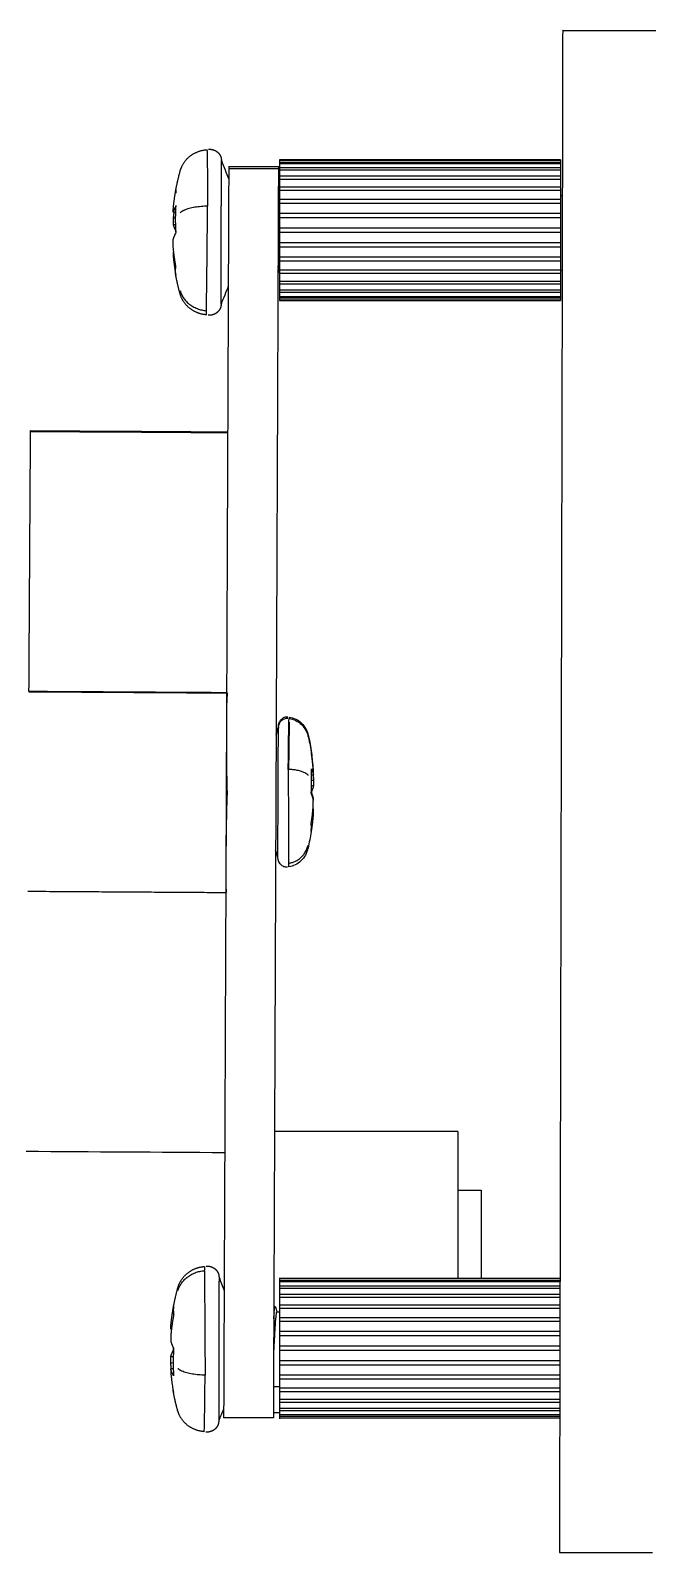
# Model space of a CAD drawing. Header units: millimetres. Extents: x 181 to 381, y 0 to 208.
# Drawn here: x 308.13 to 321.49, y 53.28 to 85.99 of the extents above; entities that cross this region are included whole.
import ezdxf

# ---------------------------------------------------------------- set-up
doc = ezdxf.new("R2010")
doc.units = ezdxf.units.MM
doc.layers.add('Make2D$可见线$曲线', color=7, linetype='Continuous', true_color=0x000000)

msp = doc.modelspace()

# ---------------------------------------------------------------- linework, layer by layer
at = {"layer": 'Make2D$可见线$曲线', "color": 18, "lineweight": -3, "true_color": 0x000000}
for points, degree in [([(319.561, 85.994), (319.526, 69.641), (319.491, 53.289)], 2), ([(312.232, 83.199), (312.284, 83.066), (312.336, 82.933), (312.388, 82.801)], 3), ([(319.515, 83.216), (316.497, 83.216), (313.479, 83.216)], 2), ([(313.479, 83.207), (313.479, 83.183), (313.479, 83.159)], 2), ([(313.479, 83.207), (316.497, 83.207), (319.515, 83.207)], 2), ([(319.515, 83.159), (316.497, 83.159), (313.479, 83.159)], 2), ([(313.479, 83.132), (316.497, 83.132), (319.515, 83.132)], 2), ([(313.479, 83.132), (313.479, 83.085), (313.479, 83.038)], 2), ([(319.515, 83.207), (319.515, 83.183), (319.515, 83.159)], 2), ([(319.515, 83.132), (319.515, 83.085), (319.515, 83.038)], 2), ([(311.35, 82.982), (311.35, 82.982), (311.35, 82.982), (311.35, 82.982)], 3), ([(312.389, 83.02), (312.334, 69.599), (312.279, 56.177)], 2), ([(312.39, 83.07), (312.389, 83.045), (312.389, 83.02)], 2), ([(313.456, 83.02), (312.923, 83.02), (312.389, 83.02)], 2), ([(312.39, 83.07), (312.923, 83.07), (313.457, 83.07)], 2), ([(313.456, 83.02), (313.401, 69.599), (313.347, 56.177)], 2), ([(313.457, 83.07), (313.456, 83.045), (313.456, 83.02)], 2), ([(319.515, 83.038), (316.497, 83.038), (313.479, 83.038)], 2), ([(313.479, 82.995), (316.497, 82.995), (319.514, 82.995)], 2), ([(313.479, 82.995), (313.479, 82.927), (313.479, 82.859)], 2), ([(319.515, 82.859), (316.497, 82.859), (313.479, 82.859)], 2), ([(313.479, 82.801), (316.497, 82.801), (319.515, 82.801)], 2), ([(313.479, 82.801), (313.479, 82.715), (313.479, 82.629)], 2), ([(319.515, 82.995), (319.515, 82.927), (319.515, 82.859)], 2), ([(319.515, 82.801), (319.515, 82.715), (319.515, 82.629)], 2), ([(313.454, 82.459), (313.466, 82.459), (313.479, 82.459)], 2), ([(319.515, 82.629), (316.497, 82.629), (313.479, 82.629)], 2), ([(313.479, 82.559), (316.497, 82.559), (319.515, 82.559)], 2), ([(313.479, 82.559), (313.479, 82.479), (313.479, 82.398)], 2), ([(319.515, 82.559), (319.515, 82.479), (319.515, 82.398)], 2), ([(319.515, 82.447), (319.534, 82.447), (319.554, 82.447)], 2), ([(319.515, 82.358), (316.497, 82.358), (313.479, 82.358)], 2), ([(313.479, 82.28), (313.479, 82.212), (313.479, 82.144)], 2), ([(313.479, 82.28), (316.496, 82.28), (319.514, 82.28)], 2), ([(319.515, 82.28), (319.515, 82.212), (319.515, 82.144)], 2), ([(311.251, 82.085), (311.233, 82.086), (311.215, 82.086), (311.197, 82.087)], 3), ([(311.249, 81.957), (311.232, 81.959), (311.214, 81.96), (311.197, 81.961)], 3), ([(311.197, 81.82), (311.214, 81.82), (311.232, 81.821), (311.25, 81.821)], 3), ([(313.479, 82.088), (313.479, 82.074), (313.479, 82.059)], 2), ([(319.515, 82.059), (316.497, 82.059), (313.479, 82.059)], 2), ([(313.479, 81.976), (313.479, 81.923), (313.479, 81.871)], 2), ([(313.479, 81.976), (316.497, 81.976), (319.515, 81.976)], 2), ([(313.479, 81.813), (313.479, 81.779), (313.479, 81.745)], 2), ([(319.515, 82.088), (319.515, 82.074), (319.515, 82.059)], 2), ([(319.515, 81.976), (319.515, 81.923), (319.515, 81.871)], 2), ([(319.515, 81.813), (319.515, 81.779), (319.515, 81.745)], 2), ([(319.515, 81.745), (316.497, 81.745), (313.479, 81.745)], 2), ([(313.479, 81.659), (313.479, 81.625), (313.479, 81.591)], 2), ([(313.479, 81.659), (316.497, 81.659), (319.515, 81.659)], 2), ([(313.479, 81.533), (313.479, 81.48), (313.479, 81.428)], 2), ([(319.515, 81.659), (319.515, 81.625), (319.515, 81.591)], 2), ([(319.515, 81.533), (319.515, 81.48), (319.515, 81.428)], 2), ([(311.195, 81.159), (311.203, 81.159), (311.21, 81.16), (311.217, 81.16)], 3), ([(311.209, 81.23), (311.204, 81.23), (311.2, 81.23), (311.196, 81.23)], 3), ([(319.515, 81.428), (316.497, 81.428), (313.479, 81.428)], 2), ([(313.479, 81.344), (313.479, 81.33), (313.479, 81.315)], 2), ([(313.479, 81.344), (316.496, 81.344), (319.514, 81.344)], 2), ([(313.479, 81.26), (313.479, 81.192), (313.479, 81.124)], 2), ([(319.515, 81.124), (316.497, 81.124), (313.479, 81.124)], 2), ([(319.515, 81.344), (319.515, 81.33), (319.515, 81.315)], 2), ([(319.515, 81.26), (319.515, 81.192), (319.515, 81.124)], 2), ([(313.469, 80.847), (313.462, 80.822), (313.454, 80.797), (313.447, 80.772)], 3), ([(313.467, 80.848), (313.466, 80.847), (313.466, 80.847), (313.466, 80.847)], 3), ([(313.479, 80.847), (313.472, 80.847), (313.466, 80.847)], 2), ([(313.479, 81.045), (316.497, 81.045), (319.515, 81.045)], 2), ([(313.479, 81.006), (313.479, 80.925), (313.479, 80.844)], 2), ([(319.515, 80.844), (316.497, 80.844), (313.479, 80.844)], 2), ([(319.515, 81.006), (319.515, 80.925), (319.515, 80.844)], 2), ([(319.55, 80.835), (319.532, 80.835), (319.515, 80.835)], 2), ([(312.379, 80.5), (312.328, 80.371), (312.276, 80.242), (312.225, 80.113)], 3), ([(313.479, 80.775), (316.497, 80.775), (319.515, 80.775)], 2), ([(313.479, 80.774), (313.479, 80.688), (313.479, 80.602)], 2), ([(319.514, 80.602), (316.496, 80.602), (313.479, 80.602)], 2), ([(313.479, 80.545), (316.497, 80.545), (319.515, 80.545)], 2), ([(313.479, 80.545), (313.479, 80.477), (313.479, 80.409)], 2), ([(319.515, 80.775), (319.515, 80.688), (319.515, 80.602)], 2), ([(319.515, 80.545), (319.515, 80.477), (319.515, 80.409)], 2), ([(319.515, 80.409), (316.497, 80.409), (313.479, 80.409)], 2), ([(313.479, 80.366), (316.497, 80.366), (319.515, 80.366)], 2), ([(313.479, 80.366), (313.479, 80.319), (313.479, 80.271)], 2), ([(319.514, 80.271), (316.497, 80.271), (313.479, 80.271)], 2), ([(313.479, 80.245), (316.497, 80.245), (319.515, 80.245)], 2), ([(313.479, 80.245), (313.479, 80.221), (313.479, 80.197)], 2), ([(319.515, 80.197), (316.497, 80.197), (313.479, 80.197)], 2), ([(313.479, 80.188), (316.497, 80.188), (319.515, 80.188)], 2), ([(319.515, 80.365), (319.515, 80.318), (319.515, 80.271)], 2), ([(319.515, 80.245), (319.515, 80.221), (319.515, 80.197)], 2), ([(308.133, 77.394), (309.544, 77.385), (310.955, 77.376), (312.366, 77.367)], 3), ([(312.366, 77.344), (310.955, 77.353), (309.544, 77.362), (308.133, 77.371)], 3), ([(312.36, 75.923), (312.36, 75.923), (312.36, 75.923), (312.36, 75.923)], 3), ([(313.416, 73.149), (313.416, 73.149), (313.416, 73.149), (313.416, 73.149)], 3), ([(308.098, 71.784), (310.221, 71.771), (312.343, 71.757)], 2), ([(312.343, 71.761), (310.221, 71.774), (308.099, 71.787)], 2), ([(313.406, 70.848), (313.423, 70.898), (313.439, 70.948), (313.456, 70.998)], 3), ([(313.407, 70.878), (313.423, 70.928), (313.44, 70.978), (313.456, 71.028)], 3), ([(314.102, 70.83), (314.127, 70.713), (314.149, 70.596), (314.167, 70.477)], 3), ([(314.102, 70.8), (314.127, 70.684), (314.148, 70.568), (314.166, 70.451)], 3), ([(314.209, 70.09), (314.208, 70.089), (314.207, 70.089), (314.206, 70.089)], 3), ([(314.169, 69.994), (314.182, 69.994), (314.195, 69.995), (314.208, 69.995)], 3), ([(314.207, 69.757), (314.194, 69.757), (314.182, 69.758), (314.169, 69.758)], 3), ([(314.17, 69.88), (314.182, 69.881), (314.195, 69.882), (314.208, 69.884)], 3), ([(314.206, 69.497), (314.204, 69.497), (314.201, 69.497), (314.198, 69.497)], 3), ([(314.205, 69.163), (314.199, 69.164), (314.193, 69.164), (314.188, 69.165)], 3), ([(314.16, 68.776), (314.141, 68.658), (314.118, 68.54), (314.092, 68.423)], 3), ([(313.444, 68.23), (313.428, 68.28), (313.412, 68.33), (313.396, 68.38)], 3), ([(312.326, 67.462), (310.199, 67.476), (308.072, 67.489)], 2), ([(317.311, 62.334), (315.342, 62.334), (313.372, 62.334)], 2), ([(317.311, 62.334), (317.311, 60.757), (317.311, 59.181)], 2), ([(308.038, 61.909), (309.459, 61.9), (310.881, 61.891), (312.303, 61.883)], 3), ([(317.311, 61.071), (317.561, 61.071), (317.811, 61.071)], 2), ([(317.811, 61.071), (317.811, 60.126), (317.811, 59.181)], 2), ([(312.181, 59.199), (312.217, 59.105), (312.254, 59.012), (312.291, 58.919)], 3), ([(313.479, 59.181), (313.479, 59.157), (313.479, 59.133)], 2), ([(313.479, 59.181), (316.491, 59.181), (319.504, 59.181)], 2), ([(319.504, 59.133), (316.491, 59.133), (313.479, 59.133)], 2), ([(313.479, 59.106), (313.479, 59.059), (313.479, 59.012)], 2), ([(313.479, 59.106), (316.491, 59.106), (319.503, 59.106)], 2), ([(319.504, 59.012), (316.491, 59.012), (313.479, 59.012)], 2), ([(313.479, 58.969), (313.479, 58.9), (313.479, 58.832)], 2), ([(313.479, 58.969), (316.491, 58.969), (319.503, 58.969)], 2), ([(313.392, 58.563), (313.401, 58.529), (313.411, 58.494), (313.421, 58.459)], 3), ([(319.503, 58.832), (316.491, 58.832), (313.479, 58.832)], 2), ([(313.479, 58.775), (313.479, 58.689), (313.479, 58.602)], 2), ([(313.479, 58.775), (316.491, 58.775), (319.503, 58.775)], 2), ([(319.502, 58.602), (316.491, 58.602), (313.479, 58.602)], 2), ([(313.418, 58.459), (313.449, 58.459), (313.479, 58.459)], 2), ([(313.479, 58.533), (316.49, 58.533), (319.502, 58.533)], 2), ([(313.479, 58.533), (313.479, 58.452), (313.479, 58.371)], 2), ([(319.502, 58.332), (316.49, 58.332), (313.479, 58.332)], 2), ([(313.479, 58.254), (313.479, 58.186), (313.479, 58.118)], 2), ([(313.479, 58.254), (316.49, 58.254), (319.502, 58.254)], 2), ([(311.146, 58.158), (311.154, 58.157), (311.161, 58.157), (311.168, 58.156)], 3), ([(311.16, 58.086), (311.155, 58.087), (311.151, 58.087), (311.146, 58.087)], 3), ([(313.479, 58.062), (313.479, 58.047), (313.479, 58.033)], 2), ([(319.502, 58.033), (316.49, 58.033), (313.479, 58.033)], 2), ([(313.479, 57.949), (313.479, 57.897), (313.479, 57.845)], 2), ([(313.479, 57.949), (316.49, 57.949), (319.501, 57.949)], 2), ([(313.356, 57.654), (313.355, 57.63), (313.353, 57.607), (313.352, 57.584)], 3), ([(313.479, 57.786), (313.479, 57.752), (313.479, 57.718)], 2), ([(319.501, 57.718), (316.49, 57.718), (313.479, 57.718)], 2), ([(313.479, 57.632), (313.479, 57.598), (313.479, 57.564)], 2), ([(313.479, 57.632), (316.49, 57.632), (319.5, 57.632)], 2), ([(311.145, 57.496), (311.163, 57.496), (311.18, 57.495), (311.198, 57.495)], 3), ([(311.197, 57.359), (311.179, 57.358), (311.162, 57.356), (311.145, 57.355)], 3), ([(313.479, 57.506), (313.479, 57.454), (313.479, 57.402)], 2), ([(319.5, 57.402), (316.489, 57.402), (313.479, 57.402)], 2), ([(313.479, 57.318), (313.479, 57.303), (313.479, 57.289)], 2), ([(313.479, 57.318), (316.489, 57.318), (319.5, 57.318)], 2), ([(311.198, 57.231), (311.18, 57.231), (311.162, 57.23), (311.144, 57.23)], 3), ([(313.479, 57.233), (313.479, 57.165), (313.479, 57.097)], 2), ([(319.499, 57.097), (316.489, 57.097), (313.479, 57.097)], 2), ([(313.479, 57.019), (316.489, 57.019), (319.499, 57.019)], 2), ([(313.479, 56.979), (313.479, 56.899), (313.479, 56.818)], 2), ([(313.471, 56.847), (313.41, 56.847), (313.349, 56.847)], 2), ([(313.471, 56.847), (313.474, 56.847), (313.476, 56.853), (313.479, 56.863)], 3), ([(319.498, 56.818), (316.489, 56.818), (313.479, 56.818)], 2), ([(313.479, 56.748), (313.479, 56.662), (313.479, 56.576)], 2), ([(313.479, 56.748), (316.489, 56.748), (319.499, 56.748)], 2), ([(313.752, 56.748), (313.752, 56.748), (313.752, 56.748), (313.752, 56.748)], 3), ([(312.28, 56.38), (312.245, 56.291), (312.209, 56.202), (312.174, 56.113)], 3), ([(313.347, 56.293), (313.413, 56.293), (313.479, 56.293)], 2), ([(319.498, 56.576), (316.488, 56.576), (313.479, 56.576)], 2), ([(313.479, 56.519), (313.479, 56.45), (313.479, 56.382)], 2), ([(313.479, 56.518), (316.488, 56.518), (319.498, 56.518)], 2), ([(319.498, 56.382), (316.488, 56.382), (313.479, 56.382)], 2), ([(313.479, 56.339), (316.488, 56.339), (319.497, 56.339)], 2), ([(313.479, 56.339), (313.479, 56.292), (313.479, 56.245)], 2), ([(313.347, 56.177), (312.813, 56.177), (312.279, 56.177)], 2), ([(319.497, 56.245), (316.488, 56.245), (313.479, 56.245)], 2), ([(313.479, 56.218), (316.488, 56.218), (319.497, 56.218)], 2), ([(313.479, 56.218), (313.479, 56.194), (313.479, 56.17)], 2), ([(319.497, 56.17), (316.488, 56.17), (313.479, 56.17)], 2)]:
    msp.add_open_spline(points, degree=degree, dxfattribs=at)
for points, weights in [([(319.561, 85.994), (319.561, 85.994), (321.561, 85.989)], [1, 0.707106781187, 1]), ([(311.92, 83.433), (311.93, 83.412), (311.935, 82.218)], [0.897535025934, 0.773297790342, 1]), ([(312.232, 83.078), (312.232, 83.199), (312.232, 83.199)], [0.854517082374, 0.860338135273, 0.901320489256]), ([(313.479, 83.216), (313.479, 83.213), (313.479, 83.207)], [1, 0.999601295785, 1]), ([(313.479, 83.159), (313.479, 83.147), (313.479, 83.132)], [1, 0.999601295647, 1]), ([(319.515, 83.216), (319.515, 83.213), (319.515, 83.207)], [1, 0.999601295785, 1]), ([(319.515, 83.159), (319.515, 83.147), (319.515, 83.132)], [1, 0.999601295647, 1]), ([(311.259, 82.594), (311.296, 82.79), (311.349, 82.982)], [0.845200369563, 0.835410278969, 0.826883140802]), ([(312.23, 82.143), (312.231, 82.807), (312.232, 83.078)], [1, 0.841673601294, 0.854517082374]), ([(313.479, 83.038), (313.479, 83.018), (313.479, 82.995)], [1, 0.999601295519, 1]), ([(313.479, 82.859), (313.479, 82.831), (313.479, 82.801)], [1, 0.999601295405, 1]), ([(319.515, 83.038), (319.515, 83.018), (319.515, 82.995)], [1, 0.999601295519, 1]), ([(319.515, 82.859), (319.515, 82.831), (319.515, 82.801)], [1, 0.999601295405, 1]), ([(311.198, 82.158), (311.218, 82.377), (311.259, 82.594)], [1, 0.999047478807, 0.999999999546]), ([(311.257, 82.583), (311.25, 82.543), (311.25, 82.5)], [0.999898818153, 0.999591381169, 1]), ([(313.479, 82.629), (313.479, 82.595), (313.479, 82.559)], [1, 0.999601295311, 1]), ([(319.515, 82.629), (319.515, 82.595), (319.515, 82.559)], [1, 0.999601295311, 1]), ([(311.258, 82.232), (311.217, 82.16), (311.197, 82.087)], [1, 0.999047478807, 0.999999999546]), ([(311.197, 82.087), (311.198, 82.133), (311.198, 82.158)], [1, 0.98858581064, 1]), ([(311.257, 81.641), (311.24, 81.939), (311.258, 82.232)], [1, 0.998135001527, 0.999999999111]), ([(311.935, 82.218), (311.472, 82.206), (311.348, 82.075)], [1, 0.816416886144, 1]), ([(311.909, 79.971), (311.921, 80.53), (311.935, 82.218)], [1, 0.707106781186, 1]), ([(313.479, 82.358), (313.479, 82.32), (313.479, 82.28)], [1, 0.99960129524, 1]), ([(319.515, 82.358), (319.515, 82.32), (319.515, 82.28)], [1, 0.99960129524, 1]), ([(311.21, 82.086), (311.203, 82.024), (311.197, 81.961)], [0.999611715469, 0.999728433201, 1]), ([(311.197, 81.961), (311.197, 81.896), (311.197, 81.82)], [1, 0.98858581064, 1]), ([(311.197, 81.82), (311.216, 81.747), (311.257, 81.675)], [0.999999999546, 0.999047478807, 1]), ([(313.479, 82.059), (313.479, 82.018), (313.479, 81.976)], [1, 0.999601295197, 1]), ([(319.515, 82.059), (319.515, 82.018), (319.515, 81.976)], [1, 0.999601295197, 1]), ([(311.196, 81.496), (311.216, 81.569), (311.257, 81.641)], [0.999999999546, 0.999047478807, 1]), ([(311.196, 81.355), (311.196, 81.42), (311.196, 81.496)], [1, 0.98858581064, 1]), ([(311.257, 81.675), (311.256, 81.666), (311.256, 81.658)], [0.999999999111, 0.999948095237, 0.999899080389]), ([(313.479, 81.745), (313.479, 81.702), (313.479, 81.659)], [1, 0.999601295182, 1]), ([(319.515, 81.745), (319.515, 81.702), (319.515, 81.659)], [1, 0.999601295182, 1]), ([(311.196, 81.23), (311.195, 81.183), (311.195, 81.159)], [1, 0.98858581064, 1]), ([(311.195, 81.159), (311.214, 80.945), (311.253, 80.733)], [1, 0.999072042235, 0.999952139585]), ([(311.255, 80.918), (311.215, 81.135), (311.196, 81.355)], [1, 0.99904747858, 1]), ([(313.479, 81.428), (313.479, 81.386), (313.479, 81.344)], [1, 0.999601295197, 1]), ([(313.479, 81.124), (313.479, 81.084), (313.479, 81.045)], [1, 0.99960129524, 1]), ([(319.515, 81.428), (319.515, 81.386), (319.515, 81.344)], [1, 0.999601295197, 1]), ([(319.515, 81.124), (319.515, 81.084), (319.515, 81.045)], [1, 0.99960129524, 1]), ([(311.246, 80.816), (311.246, 80.865), (311.255, 80.918)], [1, 0.999533641525, 1]), ([(311.254, 80.727), (311.246, 80.769), (311.246, 80.816)], [0.999950994004, 0.999559588101, 1]), ([(313.479, 80.844), (313.479, 80.809), (313.479, 80.775)], [1, 0.999601295311, 1]), ([(319.515, 81.057), (319.515, 81.057), (319.515, 81.057)], [0.956997577709, 0.968536263457, 0.984293992936]), ([(319.515, 80.844), (319.515, 80.809), (319.515, 80.775)], [1, 0.999601295311, 1]), ([(311.343, 80.333), (311.291, 80.528), (311.254, 80.727)], [0.826883140802, 0.835521018902, 0.845454865766]), ([(313.479, 80.602), (313.479, 80.573), (313.479, 80.545)], [1, 0.999601295405, 1]), ([(319.515, 80.602), (319.515, 80.573), (319.515, 80.545)], [1, 0.999601295405, 1]), ([(311.344, 80.402), (311.457, 80.009), (311.909, 79.971)], [1, 0.816416886144, 1]), ([(313.479, 80.409), (313.479, 80.386), (313.479, 80.366)], [1, 0.999601295519, 1]), ([(313.479, 80.271), (313.479, 80.257), (313.479, 80.245)], [1, 0.999601295648, 1]), ([(313.479, 80.197), (313.479, 80.191), (313.479, 80.188)], [1, 0.999601295785, 1]), ([(319.515, 80.409), (319.515, 80.386), (319.515, 80.366)], [1, 0.999601295519, 1]), ([(319.515, 80.271), (319.515, 80.257), (319.515, 80.245)], [1, 0.999601295648, 1]), ([(319.515, 80.197), (319.515, 80.191), (319.515, 80.188)], [1, 0.999601295785, 1]), ([(311.912, 79.88), (311.91, 79.88), (311.909, 79.971)], [0.901349407591, 0.937216791387, 1]), ([(313.452, 70.049), (313.456, 70.998), (313.456, 70.998)], [1, 0.769635423492, 0.901640712184]), ([(313.456, 71.028), (313.456, 71.028), (313.456, 71.002)], [0.900974155941, 0.922450407499, 0.953652975738]), ([(313.668, 70.115), (313.678, 71.188), (313.685, 71.207)], [1, 0.772988093883, 0.897875120269]), ([(313.688, 71.126), (313.683, 70.875), (313.674, 70.114)], [1, 0.827706029097, 0.858115367815]), ([(313.686, 71.237), (313.687, 71.237), (313.688, 71.205)], [0.901028715909, 0.922909488291, 0.954874829801]), ([(314.208, 70.059), (314.195, 70.256), (314.166, 70.451)], [1, 0.99904747858, 1]), ([(314.167, 70.477), (314.172, 70.439), (314.172, 70.397)], [0.999955314063, 0.999557171713, 1]), ([(314.209, 70.09), (314.195, 70.282), (314.167, 70.473)], [1, 0.999068614535, 0.999958666082]), ([(314.167, 70.441), (314.171, 70.409), (314.172, 70.376)], [0.999893912389, 0.9996288982, 0.999916497291]), ([(313.668, 70.115), (313.67, 68.599), (313.676, 68.1)], [1, 0.707106781186, 1]), ([(314.098, 69.984), (314.007, 70.102), (313.668, 70.115)], [1, 0.816416886144, 1]), ([(314.162, 69.595), (314.176, 69.862), (314.164, 70.125)], [0.999999999111, 0.998135001527, 1]), ([(314.164, 70.125), (314.194, 70.06), (314.208, 69.995)], [1, 0.999047478807, 0.999999999546]), ([(314.208, 70.026), (314.209, 70.068), (314.209, 70.09)], [1, 0.98858581064, 1]), ([(314.208, 69.995), (314.208, 70.037), (314.208, 70.059)], [1, 0.98858581064, 1]), ([(314.207, 69.757), (314.192, 69.692), (314.162, 69.627)], [0.999999999546, 0.999047478807, 1]), ([(314.199, 69.995), (314.204, 69.939), (314.208, 69.884)], [0.99961396165, 0.999731029823, 1]), ([(314.202, 69.995), (314.205, 69.954), (314.208, 69.913)], [0.999685397056, 0.999801212248, 1]), ([(314.208, 69.913), (314.208, 69.854), (314.207, 69.786)], [1, 0.98858581064, 1]), ([(314.208, 69.884), (314.207, 69.825), (314.207, 69.757)], [1, 0.98858581064, 1]), ([(314.162, 69.627), (314.163, 69.609), (314.164, 69.591)], [1, 0.999874338162, 0.999765610272]), ([(314.206, 69.465), (314.192, 69.53), (314.162, 69.595)], [0.999999999546, 0.999047478807, 1]), ([(314.165, 69.661), (314.164, 69.658), (314.163, 69.655)], [0.999918860823, 0.999957537471, 1]), ([(314.163, 69.628), (314.163, 69.643), (314.164, 69.658)], [0.999999999111, 0.999894255713, 0.999800503397]), ([(314.163, 69.655), (314.164, 69.621), (314.165, 69.588)], [1, 0.999765353674, 0.999589751777]), ([(314.206, 69.497), (314.192, 69.563), (314.163, 69.628)], [0.999999999546, 0.999047478807, 1]), ([(314.205, 69.338), (314.206, 69.397), (314.206, 69.465)], [1, 0.98858581064, 1]), ([(314.206, 69.466), (314.206, 69.481), (314.206, 69.497)], [0.995932387374, 0.997351774279, 1]), ([(314.159, 68.946), (314.19, 69.141), (314.205, 69.338)], [1, 0.99904747858, 1]), ([(314.205, 69.163), (314.19, 68.971), (314.16, 68.782)], [1, 0.999073880403, 0.999948659956]), ([(314.187, 69.165), (314.198, 69.196), (314.205, 69.227)], [0.999524822739, 0.999546455004, 0.999999999546]), ([(314.19, 69.2), (314.199, 69.228), (314.205, 69.256)], [0.999532337359, 0.999587730841, 0.999999999546]), ([(314.205, 69.189), (314.204, 69.176), (314.203, 69.163)], [0.999981641449, 0.999920193309, 0.999866991197]), ([(314.205, 69.256), (314.205, 69.24), (314.205, 69.227)], [1, 0.99550583308, 0.994550688629]), ([(314.205, 69.227), (314.205, 69.185), (314.205, 69.163)], [1, 0.98858581064, 1]), ([(314.166, 68.855), (314.166, 68.899), (314.159, 68.946)], [1, 0.999533641525, 1]), ([(314.16, 68.776), (314.166, 68.814), (314.166, 68.855)], [0.999947248043, 0.999561706415, 1]), ([(314.161, 68.811), (314.164, 68.832), (314.165, 68.855)], [0.999902833054, 0.9997157971, 0.999785961784]), ([(314.165, 68.843), (314.163, 68.827), (314.161, 68.811)], [0.999819749381, 0.999880703337, 0.999954208841]), ([(314.166, 68.865), (314.166, 68.875), (314.166, 68.886)], [0.999827970433, 0.99988623112, 1]), ([(313.676, 68.1), (314.007, 68.132), (314.092, 68.484)], [1, 0.816416885674, 1]), ([(313.676, 68.1), (313.674, 68.019), (313.672, 68.019)], [1, 0.937514663817, 0.901690356207]), ([(311.298, 58.914), (311.413, 59.306), (311.865, 59.342)], [1, 0.816416886144, 1]), ([(311.869, 59.433), (311.867, 59.433), (311.865, 59.342)], [0.901349407591, 0.937216791387, 1]), ([(311.865, 59.342), (311.874, 58.783), (311.881, 57.095)], [1, 0.707106781186, 1]), ([(311.207, 58.589), (311.245, 58.788), (311.298, 58.982)], [0.845454865766, 0.835521018902, 0.826883140802]), ([(313.479, 59.19), (313.479, 59.186), (313.479, 59.181)], [1, 0.999601295785, 1]), ([(313.479, 59.133), (313.479, 59.12), (313.479, 59.106)], [1, 0.999601295647, 1]), ([(313.479, 59.012), (313.479, 58.991), (313.479, 58.969)], [1, 0.999601295519, 1]), ([(311.146, 58.158), (311.166, 58.372), (311.206, 58.583)], [1, 0.999072041995, 0.999952140042]), ([(311.207, 58.589), (311.199, 58.547), (311.199, 58.5)], [0.999950994004, 0.999559588101, 1]), ([(313.479, 58.832), (313.479, 58.804), (313.479, 58.775)], [1, 0.999601295405, 1]), ([(313.479, 58.602), (313.479, 58.568), (313.479, 58.533)], [1, 0.999601295311, 1]), ([(311.207, 58.398), (311.166, 58.181), (311.146, 57.961)], [1, 0.99904747858, 1]), ([(311.199, 58.5), (311.199, 58.451), (311.207, 58.398)], [1, 0.999533641525, 1]), ([(313.479, 58.332), (313.479, 58.293), (313.479, 58.254)], [1, 0.99960129524, 1]), ([(311.146, 58.087), (311.146, 58.133), (311.146, 58.158)], [1, 0.98858581064, 1]), ([(311.146, 57.961), (311.146, 57.896), (311.146, 57.82)], [1, 0.98858581064, 1]), ([(311.17, 58.156), (311.168, 58.153), (311.167, 58.149)], [0.999525019673, 0.999527251147, 0.999533371668]), ([(313.479, 58.033), (313.479, 57.991), (313.479, 57.949)], [1, 0.999601295197, 1]), ([(311.145, 57.496), (311.165, 57.569), (311.206, 57.642)], [0.999999999546, 0.999047478807, 1]), ([(311.146, 57.82), (311.165, 57.747), (311.206, 57.675)], [0.999999999546, 0.999047478807, 1]), ([(311.206, 57.675), (311.187, 57.377), (311.205, 57.084)], [1, 0.998135001527, 0.999999999111]), ([(311.206, 57.642), (311.205, 57.66), (311.204, 57.678)], [0.999999999111, 0.999884500091, 0.999783306749]), ([(313.479, 57.718), (313.479, 57.675), (313.479, 57.632)], [1, 0.999601295182, 1]), ([(311.145, 57.355), (311.145, 57.42), (311.145, 57.496)], [1, 0.98858581064, 1]), ([(311.157, 57.23), (311.15, 57.292), (311.145, 57.355)], [0.999611979952, 0.999728740657, 1]), ([(313.479, 57.402), (313.479, 57.359), (313.479, 57.318)], [1, 0.999601295197, 1]), ([(311.144, 57.23), (311.144, 57.183), (311.144, 57.159)], [1, 0.98858581064, 1]), ([(311.205, 57.084), (311.164, 57.157), (311.144, 57.23)], [1, 0.999047478807, 0.999999999546]), ([(311.144, 57.159), (311.163, 56.939), (311.204, 56.722)], [1, 0.999047478807, 0.999999999546]), ([(311.881, 57.095), (311.419, 57.109), (311.295, 57.241)], [1, 0.816416886144, 1]), ([(311.862, 55.88), (311.871, 55.901), (311.881, 57.095)], [0.897535025934, 0.773297790342, 1]), ([(312.176, 57.169), (312.175, 56.505), (312.174, 56.234)], [1, 0.841673601294, 0.854517082374]), ([(313.479, 57.097), (313.479, 57.057), (313.479, 57.019)], [1, 0.99960129524, 1]), ([(311.202, 56.733), (311.195, 56.773), (311.195, 56.816)], [0.999898817454, 0.999591381634, 1]), ([(311.292, 56.333), (311.24, 56.526), (311.204, 56.722)], [0.826883140802, 0.835417028269, 0.84521586823]), ([(313.479, 56.818), (313.479, 56.782), (313.479, 56.748)], [1, 0.999601295311, 1]), ([(313.479, 56.576), (313.479, 56.546), (313.479, 56.518)], [1, 0.999601295405, 1]), ([(313.479, 56.382), (313.479, 56.36), (313.479, 56.339)], [1, 0.999601295519, 1]), ([(312.174, 56.234), (312.174, 56.113), (312.174, 56.113)], [0.854517082374, 0.860338135273, 0.901320489256]), ([(313.479, 56.245), (313.479, 56.23), (313.479, 56.218)], [1, 0.999601295648, 1]), ([(313.479, 56.17), (313.479, 56.164), (313.479, 56.161)], [1, 0.999601295785, 1]), ([(319.491, 53.289), (319.491, 53.289), (321.491, 53.284)], [1, 0.707106781187, 1])]:
    msp.add_rational_spline(points, weights, degree=2, dxfattribs=at)
for points, weights, degree, knots in [([(311.35, 82.982), (311.402, 83.168), (311.557, 83.291), (311.713, 83.415), (311.916, 83.431)], [1, 0.90820844298, 0.90820844298, 0.90820844298, 1], 2, [0, 0, 0, 0.3846719, 0.3846719, 0.7811733, 0.7811733, 0.7811733]), ([(311.953, 83.44), (312.024, 83.446), (312.094, 83.425), (312.149, 83.377), (312.176, 83.354), (312.198, 83.325), (312.219, 83.277), (312.224, 83.261), (312.228, 83.24), (312.229, 83.234), (312.23, 83.222), (312.231, 83.206), (312.232, 83.199)], [0.901302777473, 0.80383896181, 0.755107053979, 0.755107053979, 0.755107053979, 0.755107053979, 0.755107053979, 0.755107053979, 0.755107053979, 0.755107053979, 0.755107053979, 0.755107053979, 0.755107053979], 3, [0, 0, 0, 0, 0.216482, 0.216482, 0.216482, 0.3284296, 0.3284296, 0.3802506, 0.3802506, 0.3967339, 0.3967339, 0.4205269, 0.4205269, 0.4205269, 0.4205269]), ([(312.225, 80.113), (312.225, 80.113), (312.225, 80.192), (312.226, 80.679), (312.23, 82.143)], [0.901328006469, 0.937198058748, 1, 0.707106781187, 1], 2, [1.57283, 1.57283, 1.57283, 2.002061, 2.002061, 4.00389, 4.00389, 4.00389]), ([(313.479, 82.398), (313.479, 82.381), (313.479, 82.363), (313.479, 82.361), (313.479, 82.358)], [1, 0.850880726031, 1, 0.974686838445, 0.957967551188], 2, [2.34483669, 2.34483669, 2.34483669, 2.36696217, 2.36696217, 2.37071799, 2.37071799, 2.37071799]), ([(313.479, 82.144), (313.479, 82.13), (313.479, 82.111), (313.479, 82.091), (313.479, 82.088)], [1, 0.850880726031, 1, 0.850880726031, 1], 2, [2.34483669, 2.34483669, 2.34483669, 2.36696217, 2.36696217, 2.38908764, 2.38908764, 2.38908764]), ([(319.515, 82.398), (319.515, 82.381), (319.515, 82.363), (319.515, 82.361), (319.515, 82.358)], [1, 0.850880726031, 1, 0.974686838445, 0.957967551188], 2, [2.34483669, 2.34483669, 2.34483669, 2.36696217, 2.36696217, 2.37071799, 2.37071799, 2.37071799]), ([(319.515, 82.144), (319.515, 82.13), (319.515, 82.111), (319.515, 82.091), (319.515, 82.088)], [1, 0.850880726031, 1, 0.850880726031, 1], 2, [2.34483669, 2.34483669, 2.34483669, 2.36696217, 2.36696217, 2.38908764, 2.38908764, 2.38908764]), ([(313.479, 81.871), (313.479, 81.86), (313.479, 81.84), (313.479, 81.82), (313.479, 81.813)], [1, 0.850880726031, 1, 0.850880726031, 1], 2, [2.34483669, 2.34483669, 2.34483669, 2.36696217, 2.36696217, 2.38908764, 2.38908764, 2.38908764]), ([(319.515, 81.871), (319.515, 81.86), (319.515, 81.84), (319.515, 81.82), (319.515, 81.813)], [1, 0.850880726031, 1, 0.850880726031, 1], 2, [2.34483669, 2.34483669, 2.34483669, 2.36696217, 2.36696217, 2.38908764, 2.38908764, 2.38908764]), ([(313.479, 81.591), (313.479, 81.584), (313.479, 81.564), (313.479, 81.543), (313.479, 81.533)], [1, 0.850880726031, 1, 0.850880726031, 1], 2, [2.34483669, 2.34483669, 2.34483669, 2.36696217, 2.36696217, 2.38908764, 2.38908764, 2.38908764]), ([(319.515, 81.591), (319.515, 81.584), (319.515, 81.564), (319.515, 81.543), (319.515, 81.533)], [1, 0.850880726031, 1, 0.850880726031, 1], 2, [2.34483669, 2.34483669, 2.34483669, 2.36696217, 2.36696217, 2.38908764, 2.38908764, 2.38908764]), ([(313.479, 81.315), (313.479, 81.312), (313.479, 81.293), (313.479, 81.274), (313.479, 81.26)], [1, 0.850880726031, 1, 0.850880726031, 1], 2, [2.34483669, 2.34483669, 2.34483669, 2.36696217, 2.36696217, 2.38908764, 2.38908764, 2.38908764]), ([(319.515, 81.315), (319.515, 81.312), (319.515, 81.293), (319.515, 81.274), (319.515, 81.26)], [1, 0.850880726031, 1, 0.850880726031, 1], 2, [2.34483669, 2.34483669, 2.34483669, 2.36696217, 2.36696217, 2.38908764, 2.38908764, 2.38908764]), ([(313.479, 81.045), (313.479, 81.043), (313.479, 81.04), (313.479, 81.023), (313.479, 81.006)], [0.959435142384, 0.975785555527, 1, 0.850880726031, 1], 2, [2.36336936, 2.36336936, 2.36336936, 2.36696217, 2.36696217, 2.38908764, 2.38908764, 2.38908764]), ([(319.515, 81.045), (319.515, 81.043), (319.515, 81.04), (319.515, 81.023), (319.515, 81.006)], [0.957817772256, 0.974573324248, 1, 0.850880726031, 1], 2, [2.3631895, 2.3631895, 2.3631895, 2.36696217, 2.36696217, 2.38908764, 2.38908764, 2.38908764]), ([(311.909, 79.882), (311.706, 79.899), (311.55, 80.023), (311.395, 80.148), (311.345, 80.333)], [1, 0.908208442948, 0.908208442948, 0.908208442948, 1], 2, [0, 0, 0, 0.3965014, 0.3965014, 0.7811733, 0.7811733, 0.7811733]), ([(312.225, 80.113), (312.225, 80.106), (312.224, 80.09), (312.222, 80.078), (312.221, 80.072), (312.217, 80.051), (312.212, 80.035), (312.191, 79.987), (312.169, 79.958), (312.142, 79.935), (312.086, 79.887), (312.016, 79.867), (311.946, 79.873)], [1, 1, 1, 1, 1, 1, 1, 1, 1, 1, 1, 1.06453642245, 1.19360926735], 3, [0, 0, 0, 0, 0.0237932, 0.0237932, 0.0402765, 0.0402765, 0.0920975, 0.0920975, 0.2040451, 0.2040451, 0.2040451, 0.4205271, 0.4205271, 0.4205271, 0.4205271]), ([(313.444, 68.23), (313.444, 68.23), (313.445, 68.3), (313.446, 68.734), (313.452, 70.049)], [0.901640840599, 0.937471469744, 1, 0.707106781187, 1], 2, [1.574698, 1.574698, 1.574698, 2.002061, 2.002061, 4.00389, 4.00389, 4.00389]), ([(311.299, 58.982), (311.351, 59.168), (311.506, 59.291), (311.662, 59.415), (311.865, 59.431)], [1, 0.908208442948, 0.908208442948, 0.908208442948, 1], 2, [0, 0, 0, 0.3846719, 0.3846719, 0.7811733, 0.7811733, 0.7811733]), ([(311.902, 59.44), (311.973, 59.446), (312.042, 59.425), (312.098, 59.377), (312.125, 59.354), (312.147, 59.325), (312.168, 59.277), (312.173, 59.261), (312.177, 59.24), (312.178, 59.234), (312.179, 59.222), (312.18, 59.206), (312.181, 59.199)], [0.901302777473, 0.80383896181, 0.755107053979, 0.755107053979, 0.755107053979, 0.755107053979, 0.755107053979, 0.755107053979, 0.755107053979, 0.755107053979, 0.755107053979, 0.755107053979, 0.755107053979], 3, [0, 0, 0, 0, 0.216482, 0.216482, 0.216482, 0.3284296, 0.3284296, 0.3802506, 0.3802506, 0.3967339, 0.3967339, 0.4205271, 0.4205271, 0.4205271, 0.4205271]), ([(312.181, 59.199), (312.181, 59.199), (312.18, 59.12), (312.179, 58.633), (312.176, 57.169)], [0.901328006469, 0.937198058748, 1, 0.707106781187, 1], 2, [1.57283, 1.57283, 1.57283, 2.002061, 2.002061, 4.00389, 4.00389, 4.00389]), ([(313.479, 58.371), (313.479, 58.354), (313.479, 58.337), (313.479, 58.334), (313.479, 58.332)], [1, 0.850880726031, 1, 0.974686838445, 0.957967551188], 2, [2.34483669, 2.34483669, 2.34483669, 2.36696217, 2.36696217, 2.37071799, 2.37071799, 2.37071799]), ([(313.479, 58.118), (313.479, 58.103), (313.479, 58.084), (313.479, 58.065), (313.479, 58.062)], [1, 0.850880726031, 1, 0.850880726031, 1], 2, [2.34483669, 2.34483669, 2.34483669, 2.36696217, 2.36696217, 2.38908764, 2.38908764, 2.38908764]), ([(313.479, 57.845), (313.479, 57.834), (313.479, 57.814), (313.479, 57.794), (313.479, 57.786)], [1, 0.850880726031, 1, 0.850880726031, 1], 2, [2.34483669, 2.34483669, 2.34483669, 2.36696217, 2.36696217, 2.38908764, 2.38908764, 2.38908764]), ([(313.479, 57.564), (313.479, 57.557), (313.479, 57.537), (313.479, 57.517), (313.479, 57.506)], [1, 0.850880726031, 1, 0.850880726031, 1], 2, [2.34483669, 2.34483669, 2.34483669, 2.36696217, 2.36696217, 2.38908764, 2.38908764, 2.38908764]), ([(313.479, 57.289), (313.479, 57.286), (313.479, 57.266), (313.479, 57.247), (313.479, 57.233)], [1, 0.850880726031, 1, 0.850880726031, 1], 2, [2.34483669, 2.34483669, 2.34483669, 2.36696217, 2.36696217, 2.38908764, 2.38908764, 2.38908764]), ([(313.479, 57.018), (313.479, 57.016), (313.479, 57.014), (313.479, 56.996), (313.479, 56.979)], [0.959435142384, 0.975785555527, 1, 0.850880726031, 1], 2, [2.36336936, 2.36336936, 2.36336936, 2.36696217, 2.36696217, 2.38908764, 2.38908764, 2.38908764]), ([(311.858, 55.882), (311.655, 55.899), (311.499, 56.024), (311.344, 56.148), (311.294, 56.334)], [1, 0.90820844298, 0.90820844298, 0.90820844298, 1], 2, [0, 0, 0, 0.3965014, 0.3965014, 0.7811733, 0.7811733, 0.7811733]), ([(312.174, 56.113), (312.174, 56.106), (312.173, 56.091), (312.171, 56.078), (312.17, 56.072), (312.166, 56.051), (312.161, 56.035), (312.139, 55.987), (312.118, 55.958), (312.091, 55.935), (312.035, 55.887), (311.965, 55.867), (311.895, 55.873)], [1, 1, 1, 1, 1, 1, 1, 1, 1, 1, 1, 1.06453642245, 1.19360926735], 3, [0.0000001, 0.0000001, 0.0000001, 0.0000001, 0.0237932, 0.0237932, 0.0402765, 0.0402765, 0.0920975, 0.0920975, 0.2040451, 0.2040451, 0.2040451, 0.4205271, 0.4205271, 0.4205271, 0.4205271])]:
    msp.add_rational_spline(points, weights, degree=degree, knots=knots, dxfattribs=at)
for points, knots in [([(313.466, 80.847), (313.464, 80.847), (313.462, 80.849), (313.461, 80.853), (313.458, 80.86), (313.456, 80.872), (313.453, 80.89), (313.451, 80.903), (313.449, 80.918), (313.448, 80.936)], [4.731934, 4.731934, 4.731934, 4.731934, 4.854899, 4.854899, 4.854899, 5.0598586, 5.0598586, 5.0598586, 5.2075543, 5.2075543, 5.2075543, 5.2075543]), ([(308.099, 71.787), (308.11, 73.577), (308.121, 75.366), (308.132, 77.156), (308.132, 77.227), (308.132, 77.299), (308.133, 77.371)], [8.999969, 8.999969, 8.999969, 8.999969, 13.999949, 13.999949, 13.999949, 14.199949, 14.199949, 14.199949, 14.199949]), ([(308.133, 77.371), (308.133, 77.373), (308.133, 77.376), (308.133, 77.379), (308.133, 77.379), (308.133, 77.381), (308.133, 77.385), (308.133, 77.388), (308.133, 77.391), (308.133, 77.394)], [76.098725, 76.098725, 76.098725, 76.098725, 81.211314, 81.211314, 81.211314, 84.986232, 84.986232, 84.986232, 90.098721, 90.098721, 90.098721, 90.098721]), ([(312.365, 71.757), (312.343, 71.746), (312.342, 71.52), (312.34, 71.126), (312.339, 70.722), (312.337, 70.176), (312.354, 69.607)], [-13.848516, -13.848516, -13.848516, -13.848516, -12.242718, -12.242718, -12.242718, -10.597302, -10.597302, -10.597302, -10.597302]), ([(313.456, 71.028), (313.457, 71.039), (313.459, 71.059), (313.462, 71.084), (313.466, 71.098), (313.481, 71.14), (313.497, 71.167), (313.518, 71.188), (313.537, 71.209), (313.561, 71.225), (313.588, 71.235), (313.611, 71.243), (313.636, 71.247), (313.661, 71.244)], [0, 0, 0, 0, 0.0331736, 0.0331736, 0.0800072, 0.0800072, 0.1760638, 0.1760638, 0.1760638, 0.2616876, 0.2616876, 0.2616876, 0.3370723, 0.3370723, 0.3370723, 0.3370723]), ([(313.456, 70.998), (313.456, 71.008), (313.458, 71.029), (313.462, 71.054), (313.465, 71.068), (313.481, 71.11), (313.496, 71.136), (313.517, 71.158), (313.537, 71.178), (313.561, 71.195), (313.587, 71.204), (313.611, 71.213), (313.636, 71.216), (313.661, 71.214)], [0, 0, 0, 0, 0.0331736, 0.0331736, 0.0800072, 0.0800072, 0.1760638, 0.1760638, 0.1760638, 0.2616876, 0.2616876, 0.2616876, 0.3370723, 0.3370723, 0.3370723, 0.3370723]), ([(313.688, 71.236), (313.789, 71.225), (313.879, 71.178), (313.951, 71.108), (314.027, 71.033), (314.078, 70.934), (314.101, 70.83)], [0, 0, 0, 0, 0.3028702, 0.3028702, 0.3028702, 0.6281157, 0.6281157, 0.6281157, 0.6281157]), ([(313.688, 71.205), (313.788, 71.195), (313.879, 71.148), (313.95, 71.078), (314.027, 71.002), (314.078, 70.904), (314.101, 70.799)], [0, 0, 0, 0, 0.3028662, 0.3028662, 0.3028662, 0.6280987, 0.6280987, 0.6280987, 0.6280987]), ([(312.354, 69.607), (312.332, 69.038), (312.33, 68.492), (312.328, 68.089), (312.327, 67.714), (312.326, 67.493), (312.338, 67.465)], [-10.597302, -10.597302, -10.597302, -10.597302, -8.951884, -8.951884, -8.951884, -7.419606, -7.419606, -7.419606, -7.419606]), ([(314.091, 68.423), (314.067, 68.319), (314.016, 68.221), (313.938, 68.146), (313.866, 68.077), (313.775, 68.031), (313.675, 68.021)], [0.0000131, 0.0000131, 0.0000131, 0.0000131, 0.3252311, 0.3252311, 0.3252311, 0.6280866, 0.6280866, 0.6280866, 0.6280866]), ([(313.648, 68.013), (313.623, 68.01), (313.598, 68.014), (313.574, 68.023), (313.548, 68.032), (313.524, 68.049), (313.505, 68.07), (313.484, 68.092), (313.469, 68.118), (313.454, 68.16), (313.45, 68.174), (313.447, 68.199), (313.445, 68.22), (313.444, 68.23)], [0, 0, 0, 0, 0.0753856, 0.0753856, 0.0753856, 0.1610131, 0.1610131, 0.1610131, 0.2570737, 0.2570737, 0.3039084, 0.3039084, 0.3370821, 0.3370821, 0.3370821, 0.3370821]), ([(313.355, 58.304), (313.356, 58.315), (313.362, 58.411), (313.371, 58.517), (313.381, 58.573), (313.387, 58.576), (313.391, 58.566), (313.392, 58.563)], [30.6655888, 30.6655888, 30.6655888, 30.6655888, 30.7143605, 31.1238868, 31.3286486, 31.5334101, 31.5976293, 31.5976293, 31.5976293, 31.5976293]), ([(313.354, 58.46), (313.355, 58.46), (313.356, 58.459), (313.357, 58.457), (313.359, 58.453), (313.362, 58.444), (313.364, 58.43)], [1.5773022, 1.5773022, 1.5773022, 1.5773022, 1.6591707, 1.6591707, 1.6591707, 1.8499646, 1.8499646, 1.8499646, 1.8499646]), ([(313.418, 58.459), (313.416, 58.459), (313.415, 58.457), (313.413, 58.453), (313.411, 58.447), (313.408, 58.434), (313.405, 58.417), (313.4, 58.381), (313.395, 58.325), (313.389, 58.251), (313.386, 58.214), (313.384, 58.173), (313.381, 58.128), (313.378, 58.084), (313.376, 58.036), (313.373, 57.986), (313.37, 57.936), (313.367, 57.884), (313.365, 57.83), (313.362, 57.776), (313.359, 57.722), (313.356, 57.667), (313.356, 57.662), (313.356, 57.658), (313.356, 57.654)], [4.731934, 4.731934, 4.731934, 4.731934, 4.854899, 4.854899, 4.854899, 5.059859, 5.059859, 5.059859, 5.472422, 5.472422, 5.472422, 5.677599, 5.677599, 5.677599, 5.882444, 5.882444, 5.882444, 6.087774, 6.087774, 6.087774, 6.292971, 6.292971, 6.292971, 6.309237, 6.309237, 6.309237, 6.309237]), ([(312.285, 57.456), (312.285, 57.456), (312.285, 57.456), (312.285, 57.456), (312.285, 57.456), (312.285, 57.456), (312.285, 57.456)], [2.4858836, 2.4858836, 2.4858836, 2.4858836, 2.50002189, 2.50002189, 2.50002189, 2.51420704, 2.51420704, 2.51420704, 2.51420704])]:
    msp.add_open_spline(points, degree=3, knots=knots, dxfattribs=at)

doc.saveas('drawing.dxf')
